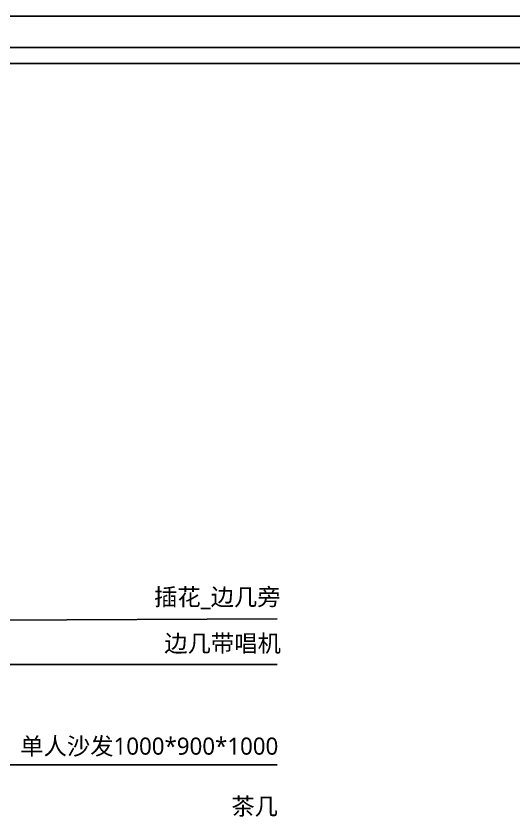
# Model space of a CAD drawing. Extents: x 96704 to 336282, y 34580 to 122302.
# Drawn here: x 263266 to 266705, y 116747 to 122302 of the extents above; entities that cross this region are included whole.
import ezdxf

# ---------------------------------------------------------------- set-up
doc = ezdxf.new("R2010")
doc.units = 0
doc.header["$LTSCALE"] = 1000
doc.header["$MEASUREMENT"] = 0
doc.layers.add('PUB_DIM', color=3, linetype='Continuous')
doc.layers.add('PUB_TEXT', color=7, linetype='Continuous')
doc.styles.add('_TCH_DIM', font='SIMPLEX', dxfattribs={"bigfont": 'GBCBIG'})
doc.styles.get("Standard").update_dxf_attribs({"font": 'gbenor.shx', "bigfont": 'gbcbig.shx'})
doc.dimstyles.new('ISO-25', dxfattribs={"dimtxt": 2.5, "dimasz": 2.5, "dimexe": 1.25, "dimexo": 0.625, "dimtad": 1, "dimtxsty": 'Standard', "dimcen": 2.5, "dimadec": 0, "dimazin": 0, "dimtfac": 1, "dimtmove": 0, "dimatfit": 3, "dimfxl": 1, "dimarcsym": 0})

# ---------------------------------------------------------------- blocks, each defined once
blk = doc.blocks.new('图框2')
at = {"color": 251}
blk.add_line((25026.8, 17757), (372.5, 17757), dxfattribs=at)
blk.add_line((24852.9, 17583.2), (546.3, 17583.2))
blk.add_lwpolyline([(-25.1, 145.5), (25374.5, 145.5), (25374.5, 18104.8), (-25.1, 18104.8)], close=True)

msp = doc.modelspace()

# ---------------------------------------------------------------- block references
at = {"xscale": 0.6263055771723246, "yscale": 0.6263055771723246, "zscale": 0.6263055771723246}
msp.add_blockref('图框2', (254251.6, 110962.4), dxfattribs=at)

# ---------------------------------------------------------------- texts
at = {"layer": 'PUB_TEXT', "char_height": 118.156, "width": 2014.837, "attachment_point": 1, "style": '_TCH_DIM'}
for s, insert in [('{\\fMicrosoft YaHei|b0|i0|c134|p34;插花_边几旁}', (264219.6, 118346.4, 0)), ('{\\fMicrosoft YaHei|b0|i0|c134|p34;边几带唱机}', (264290, 118025.5, 0)), ('{\\fMicrosoft YaHei|b0|i0|c134|p34;单人沙发1000*900*1000}', (263295.1, 117315.6, 0)), ('{\\fMicrosoft YaHei|b0|i0|c134|p34;茶几}', (264753.3, 116899.8, 0))]:
    msp.add_mtext(s, dxfattribs=dict(at, insert=insert))

# ---------------------------------------------------------------- leaders
at = {"layer": 'PUB_DIM'}
for points in [[(262283.5, 118123.6, 0), (265070.1, 118135.7, 0)], [(262887.3, 117819.9), (265070.1, 117819.9)], [(262783.9, 117127.4, 0), (265070.1, 117127.4, 0)]]:
    msp.add_leader(points, dimstyle='ISO-25', override={"dimscale": 0, "dimasz": 120, "dimtad": 0, "dimldrblk": 'DotSmall', "dimfxl": 100, "dimfxlon": 1, "dimarcsym": 1}, dxfattribs=at)

doc.saveas('drawing.dxf')
